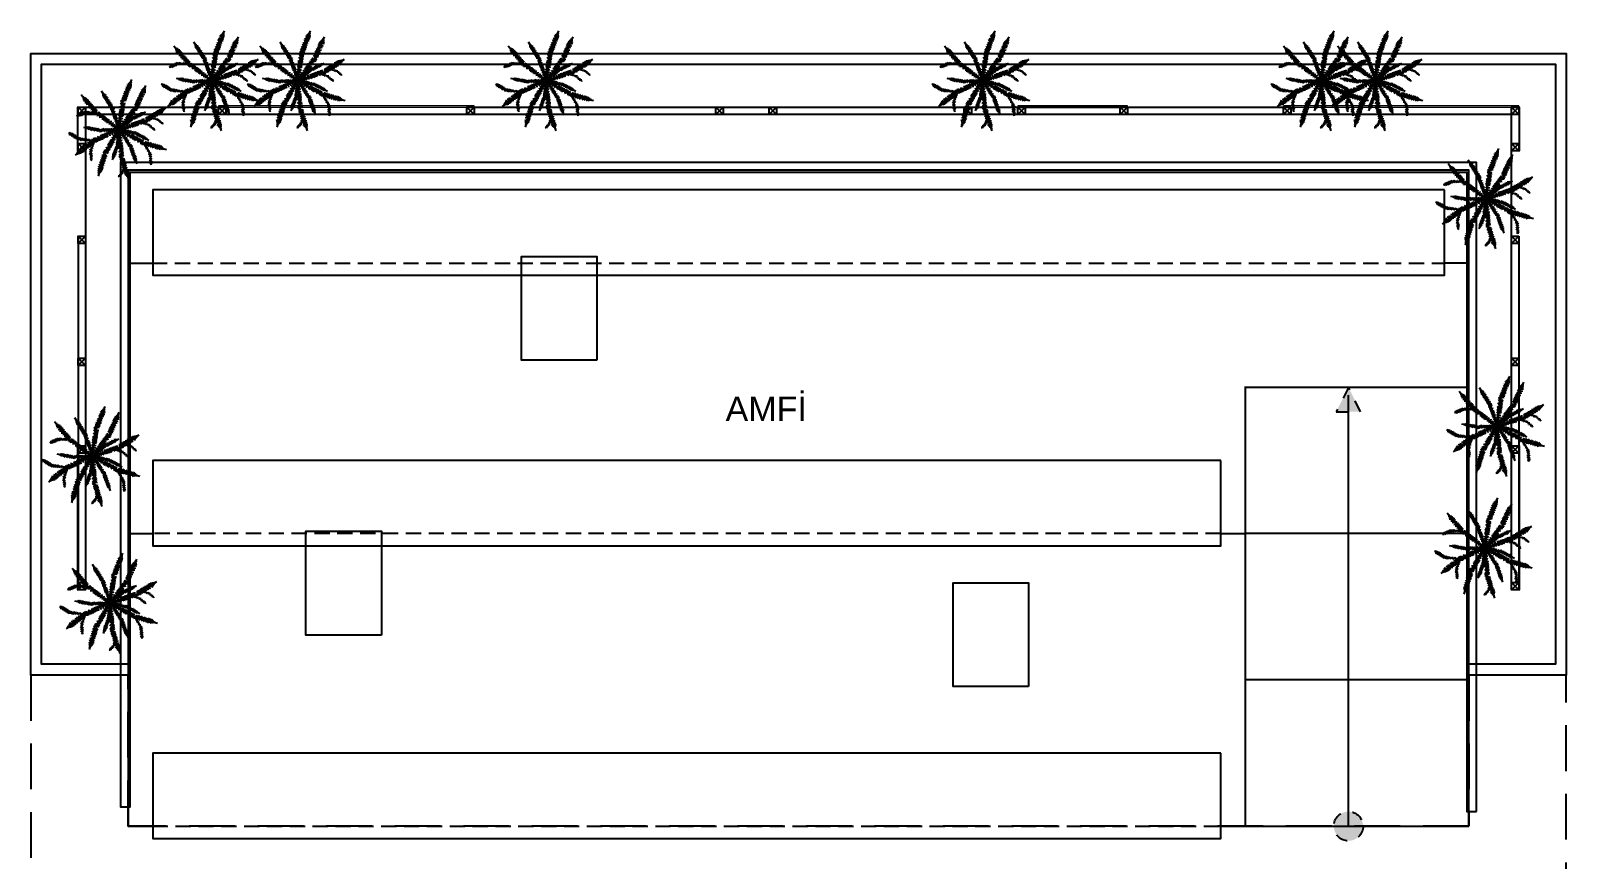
# Model space of a CAD drawing. Header units: centimetres. Extents: x 2135 to 5458, y 2057 to 4523.
# Drawn here: x 3058 to 3688, y 3175 to 3515 of the extents above; entities that cross this region are included whole.
import ezdxf
from ezdxf.enums import TextEntityAlignment as Align

# ---------------------------------------------------------------- set-up
doc = ezdxf.new("R2010")
doc.units = ezdxf.units.CM
doc.header["$LTSCALE"] = 50
doc.linetypes.add('DASHED3', pattern=[0.2, -0.1, 0.1])
doc.linetypes.add('HIDDEN2', pattern=[0.1875, 0.125, -0.0625])
for name, color, linetype in [('BA_elev2', 9, 'Continuous'), ('BA_elev4', 165, 'Continuous'), ('BA_env_landscp', 84, 'Continuous'), ('BA_gor3', 163, 'Continuous'), ('BA_gor4', 165, 'Continuous'), ('BA_mat-deck', 46, 'Continuous'), ('BA_mat-mdf-suntalam', 44, 'Continuous'), ('BA_mat_metal', 122, 'Continuous'), ('BA_mob-sabit', 120, 'Continuous'), ('BA_plan-iz-alt', 8, 'HIDDEN2'), ('BA_text_material_superpose', 12, 'Continuous')]:
    doc.layers.add(name, color=color, linetype=linetype)
doc.layers.add('BA_Mesh Panel', color=8, linetype='Continuous', lineweight=9)
doc.styles.add('text1', font='arial.ttf')

# ---------------------------------------------------------------- blocks, each defined once
blk = doc.blocks.new('MAVİ SEDİR')
for p, q in [((215764, 56646), (215755, 56648)), ((215771, 56636), (215758, 56639)), ((215775, 56629), (215760, 56632)), ((215782, 56618), (215765, 56622)), ((215768, 56641), (215771, 56654)), ((215787, 56610), (215770, 56614)), ((215773, 56633), (215776, 56649)), ((215791, 56604), (215774, 56607)), ((215777, 56626), (215781, 56641)), ((215797, 56595), (215780, 56598)), ((215781, 56620), (215784, 56636)), ((215786, 56612), (215789, 56627)), ((215790, 56605), (215794, 56620)), ((215795, 56598), (215798, 56613)), ((215798, 56592), (215802, 56606)), ((215803, 56584), (215807, 56598)), ((215904, 56587), (215901, 56597)), ((215912, 56598), (215910, 56603)), ((215500, 56552), (215493, 56550)), ((215496, 56555), (215497, 56560)), ((215511, 56543), (215498, 56540)), ((215517, 56538), (215502, 56534)), ((215524, 56532), (215505, 56527)), ((215506, 56547), (215507, 56557)), ((215533, 56525), (215513, 56519)), ((215517, 56538), (215518, 56553)), ((215540, 56519), (215519, 56514)), ((215548, 56512), (215527, 56506)), ((215528, 56529), (215529, 56549)), ((215560, 56502), (215539, 56496)), ((215542, 56517), (215543, 56538)), ((215572, 56492), (215550, 56487)), ((215553, 56508), (215554, 56529)), ((215567, 56497), (215568, 56516)), ((215578, 56487), (215580, 56506)), ((215591, 56476), (215592, 56495)), ((215601, 56468), (215603, 56486)), ((215611, 56526), (215604, 56531)), ((215612, 56519), (215605, 56524)), ((215612, 56512), (215606, 56517)), ((215611, 56534), (215607, 56545)), ((215613, 56503), (215607, 56507)), ((215614, 56494), (215607, 56499)), ((215614, 56486), (215608, 56490)), ((215613, 56539), (215609, 56550)), ((215611, 56534), (215623, 56539)), ((215611, 56523), (215621, 56533)), ((215616, 56546), (215612, 56557)), ((215612, 56516), (215621, 56524)), ((215613, 56507), (215620, 56514)), ((215613, 56500), (215620, 56507)), ((215618, 56551), (215614, 56562)), ((215614, 56542), (215626, 56546)), ((215614, 56491), (215620, 56497)), ((215615, 56482), (215620, 56487)), ((215621, 56557), (215617, 56568)), ((215617, 56548), (215629, 56553)), ((215624, 56563), (215619, 56574)), ((215621, 56556), (215633, 56560)), ((215627, 56570), (215622, 56581)), ((215623, 56561), (215635, 56566)), ((215629, 56574), (215624, 56586)), ((215626, 56568), (215638, 56572)), ((215631, 56580), (215627, 56592)), ((215634, 56587), (215630, 56596)), ((215630, 56577), (215641, 56581)), ((215632, 56583), (215642, 56586)), ((215636, 56592), (215643, 56594)), ((215727, 56512), (215714, 56517)), ((215726, 56518), (215715, 56522)), ((215728, 56504), (215715, 56510)), ((215724, 56523), (215716, 56527)), ((215730, 56498), (215716, 56504)), ((215731, 56490), (215717, 56496)), ((215723, 56533), (215718, 56535)), ((215722, 56536), (215725, 56539)), ((215724, 56527), (215729, 56532)), ((215726, 56518), (215733, 56525)), ((215727, 56508), (215737, 56518)), ((215730, 56496), (215740, 56506)), ((215732, 56486), (215741, 56497)), ((215802, 56587), (215786, 56590)), ((215807, 56578), (215791, 56582)), ((215809, 56564), (215795, 56574)), ((215809, 56554), (215797, 56563)), ((215810, 56543), (215799, 56551)), ((215810, 56534), (215800, 56541)), ((215811, 56522), (215803, 56529)), ((215812, 56511), (215805, 56516)), ((215812, 56503), (215806, 56508)), ((215812, 56466), (215806, 56488)), ((215807, 56578), (215810, 56592)), ((215808, 56568), (215816, 56575)), ((215809, 56559), (215817, 56566)), ((215809, 56550), (215817, 56557)), ((215810, 56538), (215818, 56545)), ((215811, 56526), (215818, 56533)), ((215812, 56516), (215819, 56523)), ((215812, 56503), (215819, 56510)), ((215813, 56496), (215820, 56502)), ((215813, 56468), (215890, 56499)), ((215821, 56484), (215816, 56501)), ((215827, 56491), (215822, 56508)), ((215823, 56486), (215846, 56485)), ((215829, 56494), (215852, 56492)), ((215835, 56501), (215830, 56519)), ((215837, 56503), (215859, 56502)), ((215845, 56514), (215840, 56533)), ((215842, 56510), (215865, 56509)), ((215855, 56526), (215849, 56545)), ((215851, 56521), (215873, 56520)), ((215853, 56484), (215856, 56492)), ((215860, 56533), (215882, 56531)), ((215866, 56540), (215861, 56560)), ((215865, 56489), (215874, 56484)), ((215875, 56552), (215869, 56572)), ((215870, 56545), (215891, 56544)), ((215870, 56491), (215872, 56499)), ((215877, 56553), (215898, 56552)), ((215880, 56495), (215892, 56489)), ((215886, 56566), (215881, 56585)), ((215882, 56560), (215903, 56559)), ((215883, 56497), (215885, 56505)), ((215889, 56570), (215909, 56568)), ((215890, 56499), (215959, 56492)), ((215895, 56576), (215891, 56591)), ((215891, 56499), (215899, 56506)), ((215891, 56499), (215898, 56489)), ((215895, 56576), (215911, 56576)), ((215900, 56583), (215913, 56582)), ((215903, 56498), (215912, 56505)), ((215906, 56498), (215914, 56487)), ((215909, 56594), (215917, 56594)), ((215909, 56497), (215918, 56505)), ((215920, 56496), (215928, 56486)), ((215922, 56496), (215931, 56503)), ((215927, 56495), (215935, 56485)), ((215934, 56494), (215944, 56502)), ((215937, 56494), (215944, 56485)), ((215948, 56493), (215956, 56499)), ((215953, 56492), (215957, 56487)), ((215468, 56412), (215463, 56410)), ((215477, 56406), (215469, 56403)), ((215471, 56410), (215470, 56416)), ((215486, 56400), (215475, 56395)), ((215480, 56404), (215480, 56414)), ((215496, 56394), (215480, 56388)), ((215486, 56400), (215486, 56413)), ((215492, 56396), (215492, 56412)), ((215508, 56386), (215492, 56379)), ((215500, 56391), (215500, 56408)), ((215518, 56379), (215502, 56373)), ((215506, 56387), (215506, 56404)), ((215514, 56382), (215513, 56399)), ((215525, 56375), (215524, 56393)), ((215535, 56368), (215534, 56386)), ((215545, 56362), (215544, 56380)), ((215551, 56358), (215550, 56376)), ((215582, 56484), (215560, 56478)), ((215589, 56478), (215567, 56472)), ((215599, 56470), (215576, 56464)), ((215606, 56464), (215584, 56458)), ((215613, 56457), (215591, 56452)), ((215624, 56441), (215606, 56436)), ((215608, 56462), (215610, 56480)), ((215615, 56476), (215609, 56481)), ((215616, 56470), (215610, 56475)), ((215630, 56433), (215612, 56428)), ((215615, 56476), (215619, 56480)), ((215620, 56447), (215622, 56469)), ((215638, 56422), (215621, 56417)), ((215643, 56415), (215626, 56410)), ((215627, 56437), (215629, 56461)), ((215633, 56429), (215635, 56453)), ((215651, 56404), (215634, 56399)), ((215655, 56398), (215638, 56394)), ((215662, 56389), (215645, 56385)), ((215646, 56411), (215648, 56435)), ((215668, 56380), (215652, 56376)), ((215660, 56392), (215661, 56415)), ((215666, 56383), (215668, 56407)), ((215672, 56375), (215674, 56398)), ((215679, 56365), (215681, 56388)), ((215684, 56358), (215686, 56381)), ((215733, 56480), (215719, 56486)), ((215735, 56469), (215721, 56476)), ((215737, 56460), (215723, 56467)), ((215738, 56454), (215724, 56461)), ((215740, 56446), (215725, 56452)), ((215741, 56439), (215726, 56446)), ((215738, 56374), (215727, 56379)), ((215742, 56433), (215728, 56439)), ((215740, 56402), (215728, 56408)), ((215740, 56396), (215728, 56402)), ((215739, 56387), (215728, 56392)), ((215739, 56382), (215728, 56387)), ((215741, 56419), (215729, 56424)), ((215741, 56412), (215729, 56417)), ((215734, 56474), (215744, 56484)), ((215736, 56463), (215745, 56473)), ((215738, 56452), (215747, 56462)), ((215738, 56370), (215749, 56381)), ((215739, 56393), (215751, 56405)), ((215739, 56377), (215750, 56389)), ((215740, 56443), (215749, 56452)), ((215740, 56409), (215752, 56421)), ((215741, 56437), (215750, 56446)), ((215741, 56423), (215752, 56435)), ((215741, 56416), (215752, 56428)), ((215768, 56366), (215761, 56388)), ((215771, 56375), (215765, 56397)), ((215776, 56386), (215770, 56408)), ((215772, 56377), (215789, 56376)), ((215781, 56395), (215774, 56418)), ((215775, 56382), (215792, 56381)), ((215785, 56405), (215778, 56427)), ((215779, 56392), (215796, 56391)), ((215783, 56402), (215801, 56401)), ((215794, 56426), (215788, 56449)), ((215788, 56412), (215806, 56411)), ((215791, 56418), (215809, 56417)), ((215796, 56430), (215814, 56429)), ((215804, 56447), (215797, 56470)), ((215800, 56438), (215818, 56437)), ((215808, 56456), (215801, 56479)), ((215805, 56451), (215824, 56450)), ((215810, 56460), (215828, 56459)), ((215818, 56478), (215840, 56477)), ((215842, 56480), (215848, 56477)), ((215842, 56354), (215850, 56376)), ((215850, 56483), (215857, 56479)), ((215862, 56366), (215870, 56388)), ((215881, 56378), (215889, 56400)), ((215885, 56380), (215900, 56368)), ((215890, 56383), (215898, 56405)), ((215894, 56385), (215909, 56373)), ((215900, 56388), (215907, 56410)), ((215911, 56395), (215929, 56381)), ((215917, 56398), (215923, 56415)), ((215920, 56399), (215938, 56384)), ((215926, 56400), (215932, 56417)), ((215929, 56401), (215947, 56387)), ((215939, 56404), (215945, 56422)), ((215941, 56405), (215959, 56391)), ((215949, 56407), (215967, 56393)), ((215954, 56409), (215960, 56427)), ((215963, 56411), (215980, 56397)), ((215969, 56413), (215975, 56432)), ((215977, 56415), (215994, 56402)), ((215986, 56418), (215993, 56437)), ((215992, 56420), (216009, 56406)), ((216000, 56422), (216007, 56442)), ((216002, 56423), (216019, 56409)), ((216011, 56425), (216027, 56412)), ((216017, 56427), (216024, 56446)), ((216022, 56428), (216037, 56416)), ((216031, 56431), (216036, 56445)), ((216031, 56431), (216043, 56421)), ((216039, 56433), (216049, 56425)), ((216044, 56435), (216047, 56444)), ((216052, 56437), (216058, 56433)), ((216057, 56438), (216058, 56444)), ((215514, 56257), (215499, 56266)), ((215523, 56260), (215508, 56270)), ((215531, 56371), (215515, 56365)), ((215542, 56264), (215523, 56276)), ((215541, 56364), (215526, 56358)), ((215553, 56265), (215533, 56278)), ((215552, 56357), (215538, 56351)), ((215563, 56267), (215543, 56279)), ((215549, 56265), (215544, 56246)), ((215562, 56351), (215548, 56345)), ((215568, 56346), (215554, 56341)), ((215559, 56266), (215555, 56248)), ((215559, 56352), (215559, 56371)), ((215566, 56348), (215565, 56367)), ((215585, 56270), (215565, 56282)), ((215583, 56341), (215566, 56334)), ((215572, 56268), (215568, 56250)), ((215573, 56344), (215572, 56363)), ((215592, 56338), (215573, 56331)), ((215581, 56269), (215577, 56251)), ((215600, 56335), (215581, 56328)), ((215588, 56339), (215588, 56355)), ((215609, 56273), (215589, 56285)), ((215594, 56271), (215590, 56253)), ((215596, 56336), (215596, 56352)), ((215601, 56272), (215597, 56255)), ((215617, 56329), (215599, 56322)), ((215619, 56274), (215599, 56287)), ((215607, 56333), (215606, 56348)), ((215612, 56273), (215608, 56256)), ((215629, 56276), (215610, 56288)), ((215613, 56330), (215613, 56345)), ((215635, 56323), (215617, 56316)), ((215623, 56275), (215619, 56258)), ((215641, 56277), (215622, 56290)), ((215624, 56327), (215623, 56341)), ((215644, 56320), (215626, 56313)), ((215630, 56325), (215629, 56339)), ((215633, 56276), (215629, 56260)), ((215650, 56278), (215631, 56291)), ((215651, 56318), (215634, 56311)), ((215639, 56277), (215635, 56261)), ((215638, 56322), (215638, 56336)), ((215661, 56314), (215643, 56307)), ((215646, 56319), (215646, 56333)), ((215668, 56281), (215649, 56293)), ((215668, 56312), (215651, 56305)), ((215655, 56317), (215654, 56330)), ((215658, 56279), (215654, 56264)), ((215674, 56372), (215658, 56368)), ((215659, 56315), (215659, 56329)), ((215678, 56367), (215662, 56363)), ((215682, 56307), (215665, 56300)), ((215685, 56283), (215666, 56295)), ((215675, 56282), (215672, 56267)), ((215689, 56352), (215673, 56348)), ((215674, 56310), (215673, 56323)), ((215696, 56303), (215678, 56296)), ((215700, 56285), (215681, 56297)), ((215699, 56337), (215684, 56333)), ((215688, 56305), (215687, 56318)), ((215692, 56284), (215689, 56271)), ((215701, 56264), (215689, 56272)), ((215707, 56299), (215690, 56292)), ((215695, 56343), (215697, 56366)), ((215709, 56324), (215696, 56320)), ((215715, 56287), (215697, 56299)), ((215701, 56301), (215701, 56312)), ((215714, 56267), (215701, 56265)), ((215719, 56295), (215702, 56288)), ((215704, 56286), (215702, 56276)), ((215710, 56272), (215702, 56277)), ((215706, 56269), (215702, 56247)), ((215705, 56329), (215707, 56352)), ((215720, 56274), (215706, 56271)), ((215716, 56314), (215707, 56311)), ((215725, 56289), (215707, 56301)), ((215711, 56298), (215710, 56306)), ((215727, 56292), (215710, 56285)), ((215713, 56287), (215711, 56280)), ((215717, 56277), (215711, 56281)), ((215713, 56318), (215715, 56340)), ((215726, 56281), (215713, 56279)), ((215721, 56307), (215714, 56305)), ((215719, 56279), (215714, 56257)), ((215717, 56295), (215717, 56301)), ((215730, 56286), (215717, 56284)), ((215717, 56270), (215721, 56263)), ((215727, 56270), (215720, 56270)), ((215727, 56285), (215722, 56263)), ((215722, 56276), (215725, 56271)), ((215723, 56305), (215724, 56327)), ((215725, 56280), (215727, 56276)), ((215737, 56343), (215726, 56348)), ((215736, 56330), (215726, 56335)), ((215735, 56319), (215726, 56323)), ((215738, 56367), (215727, 56372)), ((215738, 56360), (215727, 56365)), ((215737, 56356), (215727, 56361)), ((215735, 56310), (215728, 56313)), ((215728, 56273), (215736, 56252)), ((215729, 56296), (215730, 56318)), ((215735, 56285), (215729, 56273)), ((215734, 56304), (215730, 56306)), ((215736, 56279), (215730, 56267)), ((215737, 56297), (215731, 56319)), ((215731, 56282), (215739, 56262)), ((215738, 56270), (215732, 56257)), ((215734, 56302), (215745, 56314)), ((215734, 56295), (215744, 56307)), ((215735, 56323), (215746, 56335)), ((215741, 56307), (215735, 56328)), ((215735, 56314), (215745, 56325)), ((215736, 56335), (215747, 56347)), ((215736, 56277), (215741, 56277)), ((215737, 56354), (215748, 56366)), ((215737, 56348), (215748, 56359)), ((215737, 56283), (215758, 56275)), ((215738, 56363), (215749, 56374)), ((215738, 56290), (215750, 56283)), ((215738, 56272), (215744, 56272)), ((215739, 56287), (215743, 56271)), ((215744, 56272), (215739, 56266)), ((215739, 56265), (215748, 56264)), ((215740, 56294), (215748, 56315)), ((215747, 56321), (215741, 56343)), ((215742, 56309), (215749, 56309)), ((215742, 56289), (215759, 56302)), ((215742, 56274), (215763, 56266)), ((215748, 56264), (215742, 56257)), ((215745, 56317), (215755, 56316)), ((215745, 56291), (215756, 56284)), ((215745, 56282), (215750, 56266)), ((215746, 56291), (215747, 56296)), ((215753, 56334), (215747, 56356)), ((215747, 56281), (215751, 56284)), ((215749, 56299), (215756, 56320)), ((215750, 56328), (215764, 56327)), ((215751, 56292), (215753, 56298)), ((215752, 56289), (215770, 56302)), ((215752, 56301), (215757, 56296)), ((215752, 56278), (215758, 56282)), ((215760, 56350), (215754, 56372)), ((215754, 56292), (215766, 56285)), ((215754, 56288), (215756, 56282)), ((215755, 56276), (215760, 56259)), ((215757, 56343), (215773, 56342)), ((215759, 56305), (215766, 56299)), ((215759, 56293), (215761, 56301)), ((215760, 56273), (215768, 56279)), ((215763, 56307), (215770, 56328)), ((215763, 56293), (215775, 56286)), ((215763, 56288), (215766, 56278)), ((215764, 56270), (215769, 56253)), ((215765, 56360), (215781, 56359)), ((215768, 56287), (215786, 56301)), ((215769, 56311), (215780, 56302)), ((215769, 56294), (215771, 56304)), ((215771, 56266), (215780, 56273)), ((215773, 56295), (215785, 56287)), ((215775, 56315), (215783, 56336)), ((215775, 56287), (215779, 56273)), ((215780, 56295), (215782, 56305)), ((215782, 56286), (215800, 56300)), ((215782, 56258), (215792, 56265)), ((215784, 56320), (215796, 56310)), ((215784, 56296), (215796, 56288)), ((215790, 56323), (215797, 56345)), ((215790, 56297), (215802, 56289)), ((215791, 56297), (215794, 56307)), ((215792, 56286), (215796, 56270)), ((215795, 56297), (215798, 56307)), ((215797, 56298), (215809, 56290)), ((215799, 56329), (215812, 56319)), ((215799, 56285), (215817, 56298)), ((215801, 56298), (215804, 56308)), ((215804, 56298), (215815, 56290)), ((215806, 56333), (215813, 56354)), ((215808, 56299), (215810, 56309)), ((215810, 56299), (215822, 56291)), ((215810, 56284), (215815, 56269)), ((215813, 56337), (215821, 56359)), ((215815, 56339), (215828, 56328)), ((215815, 56300), (215817, 56310)), ((215817, 56284), (215836, 56297)), ((215819, 56300), (215821, 56311)), ((215821, 56342), (215834, 56331)), ((215824, 56344), (215832, 56365)), ((215824, 56301), (215836, 56293)), ((215826, 56283), (215845, 56297)), ((215827, 56301), (215830, 56312)), ((215828, 56283), (215833, 56267)), ((215829, 56347), (215843, 56336)), ((215832, 56302), (215835, 56313)), ((215833, 56349), (215840, 56371)), ((215834, 56283), (215839, 56266)), ((215838, 56302), (215850, 56294)), ((215838, 56282), (215857, 56296)), ((215839, 56352), (215852, 56342)), ((215841, 56303), (215843, 56314)), ((215844, 56303), (215856, 56295)), ((215845, 56282), (215850, 56265)), ((215847, 56303), (215850, 56315)), ((215848, 56358), (215862, 56347)), ((215848, 56282), (215867, 56295)), ((215851, 56304), (215862, 56296)), ((215854, 56362), (215868, 56350)), ((215855, 56281), (215860, 56264)), ((215859, 56305), (215862, 56318)), ((215859, 56281), (215878, 56294)), ((215863, 56306), (215872, 56300)), ((215864, 56307), (215868, 56320)), ((215866, 56368), (215880, 56357)), ((215866, 56280), (215872, 56263)), ((215868, 56308), (215877, 56302)), ((215870, 56309), (215873, 56322)), ((215873, 56373), (215888, 56362)), ((215873, 56280), (215879, 56263)), ((215876, 56311), (215885, 56305)), ((215877, 56311), (215880, 56325)), ((215882, 56313), (215885, 56327)), ((215883, 56279), (215902, 56293)), ((215885, 56315), (215895, 56308)), ((215887, 56279), (215892, 56261)), ((215890, 56316), (215893, 56330)), ((215894, 56318), (215904, 56311)), ((215896, 56278), (215901, 56260)), ((215898, 56320), (215902, 56333)), ((215904, 56322), (215915, 56315)), ((215905, 56277), (215924, 56291)), ((215907, 56323), (215911, 56336)), ((215909, 56277), (215915, 56259)), ((215912, 56325), (215923, 56318)), ((215914, 56326), (215917, 56338)), ((215915, 56277), (215934, 56291)), ((215919, 56328), (215922, 56340)), ((215919, 56276), (215925, 56258)), ((215923, 56329), (215933, 56322)), ((215925, 56330), (215928, 56342)), ((215926, 56276), (215944, 56289)), ((215930, 56332), (215933, 56342)), ((215930, 56332), (215938, 56327)), ((215935, 56334), (215937, 56342)), ((215938, 56335), (215944, 56332)), ((215939, 56275), (215946, 56253)), ((215943, 56337), (215944, 56342)), ((215945, 56274), (215960, 56284)), ((215946, 56338), (215949, 56336)), ((215948, 56273), (215955, 56250)), ((215954, 56271), (215969, 56281)), ((215957, 56270), (215964, 56248)), ((215967, 56266), (215982, 56277)), ((215969, 56266), (215976, 56244)), ((215982, 56261), (215998, 56272)), ((215997, 56256), (216013, 56268)), ((216000, 56255), (216048, 56269)), ((216023, 56262), (216025, 56266)), ((216028, 56263), (216031, 56269)), ((216032, 56264), (216035, 56270)), ((216040, 56266), (216044, 56263)), ((216042, 56267), (216045, 56274)), ((216048, 56269), (216078, 56298)), ((216048, 56269), (216048, 56277)), ((216048, 56269), (216055, 56269)), ((216052, 56272), (216052, 56280)), ((216054, 56274), (216061, 56274)), ((216058, 56279), (216058, 56287)), ((216059, 56279), (216066, 56279)), ((216064, 56284), (216064, 56292)), ((216065, 56285), (216072, 56285)), ((216070, 56290), (216078, 56290)), ((216071, 56291), (216071, 56297)), ((216075, 56295), (216075, 56299)), ((215388, 56205), (215383, 56208)), ((215392, 56207), (215390, 56199)), ((215400, 56210), (215392, 56215)), ((215413, 56215), (215400, 56223)), ((215405, 56212), (215402, 56199)), ((215426, 56220), (215409, 56231)), ((215413, 56215), (215409, 56200)), ((215421, 56219), (215417, 56200)), ((215443, 56227), (215425, 56238)), ((215432, 56223), (215427, 56202)), ((215440, 56226), (215435, 56206)), ((215456, 56233), (215438, 56243)), ((215450, 56230), (215445, 56209)), ((215473, 56240), (215456, 56250)), ((215465, 56236), (215460, 56215)), ((215487, 56245), (215471, 56256)), ((215479, 56242), (215474, 56220)), ((215502, 56252), (215486, 56261)), ((215491, 56247), (215486, 56225)), ((215500, 56251), (215494, 56228)), ((215521, 56142), (215502, 56153)), ((215511, 56255), (215506, 56233)), ((215533, 56147), (215514, 56159)), ((215520, 56259), (215515, 56236)), ((215542, 56151), (215522, 56162)), ((215529, 56262), (215524, 56240)), ((215553, 56156), (215533, 56167)), ((215562, 56159), (215542, 56171)), ((215570, 56164), (215551, 56175)), ((215556, 56157), (215552, 56139)), ((215565, 56160), (215561, 56143)), ((215586, 56176), (215570, 56186)), ((215581, 56172), (215576, 56150)), ((215594, 56182), (215578, 56192)), ((215589, 56179), (215584, 56155)), ((215605, 56190), (215589, 56200)), ((215598, 56185), (215592, 56161)), ((215612, 56196), (215596, 56205)), ((215622, 56204), (215607, 56213)), ((215615, 56198), (215610, 56175)), ((215628, 56208), (215613, 56217)), ((215637, 56215), (215622, 56224)), ((215636, 56160), (215624, 56158)), ((215640, 56168), (215628, 56166)), ((215634, 56213), (215629, 56190)), ((215645, 56222), (215631, 56231)), ((215644, 56177), (215633, 56175)), ((215634, 56155), (215640, 56143)), ((215642, 56219), (215637, 56197)), ((215648, 56185), (215637, 56183)), ((215638, 56163), (215644, 56151)), ((215653, 56228), (215639, 56237)), ((215650, 56190), (215639, 56188)), ((215641, 56171), (215648, 56159)), ((215658, 56232), (215644, 56240)), ((215657, 56199), (215644, 56197)), ((215644, 56176), (215650, 56164)), ((215650, 56226), (215645, 56203)), ((215662, 56204), (215647, 56202)), ((215647, 56183), (215654, 56170)), ((215649, 56188), (215656, 56176)), ((215666, 56209), (215651, 56207)), ((215652, 56193), (215659, 56181)), ((215660, 56233), (215655, 56211)), ((215673, 56243), (215659, 56251)), ((215675, 56220), (215660, 56217)), ((215660, 56202), (215666, 56192)), ((215667, 56239), (215662, 56216)), ((215664, 56207), (215670, 56197)), ((215669, 56214), (215675, 56204)), ((215684, 56231), (215670, 56228)), ((215689, 56157), (215672, 56156)), ((215673, 56218), (215678, 56208)), ((215687, 56254), (215674, 56262)), ((215688, 56236), (215674, 56233)), ((215692, 56163), (215674, 56162)), ((215681, 56250), (215677, 56227)), ((215692, 56240), (215678, 56238)), ((215678, 56224), (215684, 56214)), ((215695, 56174), (215678, 56173)), ((215681, 56227), (215686, 56218)), ((215698, 56184), (215681, 56183)), ((215697, 56246), (215683, 56244)), ((215685, 56232), (215691, 56223)), ((215702, 56194), (215685, 56193)), ((215700, 56251), (215687, 56248)), ((215704, 56199), (215687, 56199)), ((215695, 56260), (215690, 56238)), ((215690, 56238), (215695, 56228)), ((215709, 56217), (215693, 56216)), ((215708, 56259), (215694, 56257)), ((215694, 56242), (215699, 56233)), ((215694, 56170), (215702, 56148)), ((215696, 56245), (215701, 56236)), ((215697, 56180), (215706, 56159)), ((215715, 56234), (215699, 56234)), ((215700, 56190), (215709, 56168)), ((215703, 56254), (215708, 56245)), ((215704, 56202), (215713, 56180)), ((215720, 56250), (215706, 56250)), ((215707, 56210), (215716, 56189)), ((215710, 56262), (215715, 56254)), ((215713, 56227), (215721, 56206)), ((215724, 56262), (215714, 56262)), ((215718, 56244), (215727, 56223)), ((215723, 56257), (215731, 56237)), ((215740, 56261), (215734, 56249)), ((215743, 56251), (215737, 56238)), ((215746, 56240), (215739, 56227)), ((215747, 56235), (215741, 56222)), ((215742, 56255), (215752, 56254)), ((215749, 56227), (215742, 56215)), ((215750, 56221), (215744, 56209)), ((215754, 56254), (215745, 56243)), ((215745, 56244), (215754, 56243)), ((215752, 56215), (215745, 56202)), ((215747, 56233), (215757, 56232)), ((215748, 56230), (215758, 56228)), ((215755, 56201), (215749, 56188)), ((215750, 56260), (215771, 56252)), ((215750, 56223), (215760, 56222)), ((215751, 56217), (215762, 56216)), ((215762, 56239), (215752, 56227)), ((215758, 56188), (215752, 56175)), ((215753, 56211), (215764, 56209)), ((215760, 56182), (215753, 56168)), ((215754, 56206), (215765, 56205)), ((215761, 56175), (215755, 56163)), ((215756, 56198), (215767, 56197)), ((215757, 56248), (215778, 56240)), ((215757, 56193), (215768, 56192)), ((215759, 56185), (215770, 56184)), ((215760, 56179), (215772, 56178)), ((215765, 56164), (215760, 56154)), ((215771, 56223), (215761, 56211)), ((215767, 56159), (215762, 56149)), ((215763, 56167), (215777, 56165)), ((215766, 56233), (215787, 56225)), ((215766, 56162), (215780, 56160)), ((215768, 56157), (215782, 56155)), ((215780, 56207), (215770, 56194)), ((215783, 56202), (215772, 56189)), ((215775, 56263), (215780, 56246)), ((215775, 56217), (215796, 56209)), ((215788, 56193), (215777, 56179)), ((215779, 56209), (215801, 56201)), ((215794, 56183), (215782, 56170)), ((215785, 56198), (215807, 56190)), ((215787, 56255), (215792, 56239)), ((215799, 56174), (215788, 56160)), ((215790, 56189), (215812, 56181)), ((215802, 56168), (215791, 56154)), ((215792, 56251), (215797, 56235)), ((215794, 56250), (215804, 56258)), ((215795, 56180), (215817, 56172)), ((215798, 56248), (215808, 56255)), ((215809, 56156), (215798, 56142)), ((215800, 56246), (215805, 56230)), ((215804, 56244), (215815, 56251)), ((215807, 56242), (215812, 56225)), ((215807, 56160), (215829, 56151)), ((215811, 56239), (215822, 56247)), ((215813, 56238), (215819, 56221)), ((215818, 56235), (215829, 56243)), ((215823, 56232), (215833, 56240)), ((215828, 56228), (215833, 56211)), ((215831, 56226), (215842, 56234)), ((215837, 56223), (215848, 56231)), ((215842, 56219), (215848, 56201)), ((215845, 56217), (215857, 56225)), ((215849, 56215), (215854, 56197)), ((215852, 56213), (215863, 56221)), ((215856, 56210), (215861, 56194)), ((215864, 56204), (215878, 56214)), ((215869, 56202), (215873, 56189)), ((215871, 56202), (215885, 56212)), ((215875, 56200), (215879, 56187)), ((215878, 56199), (215892, 56210)), ((215885, 56197), (215889, 56183)), ((215887, 56196), (215901, 56206)), ((215893, 56194), (215907, 56204)), ((215897, 56193), (215901, 56179)), ((215903, 56191), (215917, 56201)), ((215908, 56189), (215912, 56175)), ((215914, 56187), (215927, 56197)), ((215921, 56185), (215925, 56170)), ((215925, 56183), (215938, 56193)), ((215931, 56181), (215936, 56166)), ((215933, 56181), (215946, 56190)), ((215939, 56179), (215952, 56188)), ((215944, 56177), (215948, 56162)), ((215948, 56176), (215960, 56184)), ((215954, 56174), (215964, 56181)), ((215954, 56174), (215957, 56163)), ((215960, 56172), (215968, 56177)), ((215964, 56170), (215966, 56163)), ((215970, 56168), (215975, 56171)), ((215973, 56167), (215975, 56163)), ((215978, 56263), (215984, 56241)), ((215991, 56258), (215997, 56237)), ((216005, 56254), (216011, 56233)), ((216014, 56250), (216031, 56262)), ((216020, 56261), (216024, 56258)), ((216020, 56249), (216026, 56228)), ((216028, 56246), (216045, 56258)), ((216030, 56264), (216034, 56261)), ((216030, 56245), (216036, 56225)), ((216038, 56242), (216044, 56222)), ((216045, 56240), (216061, 56252)), ((216050, 56239), (216055, 56220)), ((216058, 56236), (216070, 56245)), ((216058, 56236), (216063, 56220)), ((216066, 56233), (216070, 56221)), ((216071, 56231), (216079, 56237)), ((216079, 56228), (216082, 56221)), ((216084, 56227), (216088, 56230)), ((215435, 56105), (215428, 56109)), ((215431, 56103), (215430, 56098)), ((215448, 56110), (215437, 56117)), ((215443, 56108), (215441, 56098)), ((215456, 56114), (215442, 56122)), ((215464, 56117), (215447, 56127)), ((215456, 56114), (215452, 56099)), ((215475, 56122), (215457, 56133)), ((215483, 56125), (215464, 56136)), ((215468, 56119), (215464, 56099)), ((215493, 56130), (215474, 56141)), ((215485, 56126), (215480, 56106)), ((215507, 56136), (215488, 56147)), ((215498, 56132), (215494, 56112)), ((215515, 56139), (215511, 56120)), ((215529, 56145), (215525, 56126)), ((215544, 56152), (215540, 56133)), ((215615, 56116), (215609, 56115)), ((215612, 56109), (215609, 56109)), ((215623, 56132), (215610, 56130)), ((215619, 56124), (215610, 56123)), ((215613, 56112), (215615, 56108)), ((215627, 56142), (215615, 56140)), ((215617, 56120), (215621, 56113)), ((215640, 56048), (215618, 56047)), ((215631, 56150), (215619, 56147)), ((215619, 56124), (215624, 56116)), ((215621, 56129), (215627, 56119)), ((215624, 56136), (215631, 56124)), ((215647, 56060), (215625, 56059)), ((215627, 56140), (215633, 56129)), ((215630, 56146), (215636, 56135)), ((215652, 56067), (215630, 56066)), ((215659, 56078), (215636, 56077)), ((215636, 56043), (215644, 56024)), ((215664, 56086), (215641, 56085)), ((215645, 56056), (215652, 56038)), ((215669, 56094), (215646, 56093)), ((215650, 56064), (215663, 56010)), ((215654, 56047), (215651, 56043)), ((215654, 56069), (215660, 56052)), ((215675, 56113), (215656, 56112)), ((215678, 56123), (215659, 56122)), ((215661, 56081), (215668, 56064)), ((215682, 56135), (215664, 56135)), ((215666, 56088), (215672, 56072)), ((215685, 56144), (215667, 56143)), ((215673, 56107), (215681, 56086)), ((215676, 56117), (215685, 56095)), ((215679, 56127), (215688, 56105)), ((215684, 56142), (215700, 56076)), ((215686, 56148), (215695, 56126)), ((215689, 56121), (215686, 56116)), ((215693, 56107), (215689, 56102)), ((215692, 56110), (215698, 56107)), ((215696, 56093), (215692, 56088)), ((215695, 56097), (215703, 56093)), ((215699, 56082), (215695, 56076)), ((215698, 56084), (215708, 56079)), ((215700, 56076), (215739, 56033)), ((215701, 56075), (215701, 56066)), ((215701, 56075), (215711, 56075)), ((215709, 56066), (215720, 56066)), ((215711, 56064), (215710, 56055)), ((215717, 56058), (215728, 56057)), ((215722, 56052), (215722, 56042)), ((215726, 56047), (215736, 56047)), ((215729, 56045), (215728, 56034)), ((215771, 56151), (215766, 56141)), ((215776, 56142), (215771, 56132)), ((215772, 56150), (215786, 56148)), ((215775, 56145), (215788, 56143)), ((215780, 56134), (215775, 56123)), ((215779, 56138), (215792, 56136)), ((215786, 56124), (215780, 56113)), ((215783, 56130), (215796, 56128)), ((215790, 56117), (215784, 56105)), ((215787, 56121), (215801, 56120)), ((215795, 56107), (215790, 56096)), ((215791, 56115), (215804, 56114)), ((215793, 56111), (215806, 56109)), ((215799, 56099), (215795, 56091)), ((215797, 56104), (215808, 56103)), ((215799, 56099), (215809, 56098)), ((215803, 56092), (215800, 56086)), ((215801, 56095), (215809, 56094)), ((215813, 56148), (215802, 56134)), ((215807, 56085), (215805, 56082)), ((215806, 56087), (215810, 56087)), ((215820, 56136), (215808, 56122)), ((215825, 56128), (215813, 56113)), ((215818, 56140), (215840, 56132)), ((215835, 56110), (215821, 56093)), ((215823, 56131), (215845, 56123)), ((215838, 56101), (215823, 56084)), ((215840, 56092), (215826, 56074)), ((215828, 56122), (215849, 56114)), ((215844, 56080), (215829, 56062)), ((215832, 56115), (215911, 56067)), ((215846, 56071), (215832, 56054)), ((215850, 56058), (215835, 56041)), ((215837, 56104), (215854, 56098)), ((215853, 56044), (215839, 56027)), ((215840, 56095), (215857, 56089)), ((215843, 56082), (215861, 56076)), ((215847, 56067), (215865, 56060)), ((215851, 56052), (215870, 56045)), ((215857, 56100), (215863, 56102)), ((215857, 56100), (215858, 56092)), ((215862, 56097), (215869, 56099)), ((215866, 56094), (215867, 56086)), ((215871, 56092), (215879, 56095)), ((215874, 56090), (215875, 56081)), ((215886, 56082), (215897, 56086)), ((215891, 56079), (215892, 56070)), ((215902, 56073), (215916, 56077)), ((215904, 56071), (215906, 56062)), ((215911, 56067), (215990, 56063)), ((215913, 56067), (215923, 56076)), ((215913, 56067), (215921, 56057)), ((215922, 56066), (215932, 56076)), ((215927, 56066), (215935, 56056)), ((215939, 56065), (215950, 56075)), ((215940, 56065), (215949, 56055)), ((215953, 56065), (215964, 56075)), ((215956, 56064), (215965, 56054)), ((215969, 56064), (215978, 56053)), ((215972, 56064), (215980, 56071)), ((215977, 56063), (215985, 56055)), ((215983, 56063), (215989, 56068)), ((215589, 55969), (215582, 55969)), ((215597, 55981), (215584, 55981)), ((215602, 55988), (215586, 55988)), ((215606, 55996), (215587, 55995)), ((215587, 55966), (215589, 55961)), ((215613, 56006), (215592, 56005)), ((215594, 55977), (215598, 55967)), ((215617, 56013), (215596, 56012)), ((215623, 56022), (215602, 56021)), ((215602, 55988), (215607, 55974)), ((215609, 56000), (215617, 55981)), ((215632, 56036), (215610, 56035)), ((215619, 56015), (215627, 55996)), ((215627, 56027), (215634, 56008)), ((215657, 56036), (215654, 56031)), ((215657, 56038), (215662, 56035)), ((215660, 56024), (215657, 56019)), ((215659, 56027), (215666, 56024)), ((215662, 56015), (215659, 56010)), ((215662, 56017), (215670, 56013)), ((215663, 56010), (215695, 55975)), ((215664, 56009), (215672, 56009)), ((215664, 56009), (215664, 56002)), ((215671, 56002), (215679, 56001)), ((215672, 56000), (215672, 55993)), ((215677, 55995), (215686, 55994)), ((215681, 55990), (215681, 55982)), ((215685, 55986), (215693, 55986)), ((215687, 55984), (215686, 55976)), ((215690, 55981), (215690, 55974)), ((215692, 55978), (215697, 55978)), ((215733, 56041), (215732, 56032)), ((215735, 56037), (215741, 56037)), ((215857, 56029), (215844, 56012)), ((215860, 56018), (215847, 56002)), ((215863, 56010), (215849, 55993)), ((215866, 55998), (215853, 55983)), ((215856, 56034), (215875, 56027)), ((215868, 55990), (215858, 55977)), ((215860, 56020), (215879, 56013)), ((215870, 55982), (215862, 55972)), ((215864, 56003), (215883, 55996)), ((215868, 55990), (215882, 55984)), ((215874, 55968), (215869, 55962)), ((215871, 55976), (215881, 55973)), ((215875, 55964), (215880, 55962))]:
    blk.add_line(p, q)
for points in [[(215617, 56451), (215611, 56533), (215639, 56598)], [(215733, 56290), (215819, 56481), (215921, 56609)], [(215814, 56471), (215808, 56577), (215760, 56654)], [(215733, 56290), (215611, 56460), (215485, 56565)], [(215733, 56290), (215742, 56435), (215720, 56546)], [(215733, 56290), (215570, 56345), (215457, 56419)], [(215733, 56290), (215914, 56397), (216071, 56443)], [(215733, 56290), (215526, 56261), (215374, 56199)], [(215733, 56290), (215568, 56162), (215417, 56097)], [(215733, 56290), (215668, 56091), (215579, 55953)], [(215733, 56290), (215651, 56192), (215608, 56101)], [(215733, 56290), (215861, 56305), (215954, 56342)], [(215733, 56290), (215764, 56165), (215811, 56077)], [(215733, 56290), (215866, 56203), (215984, 56163)], [(215733, 56290), (215836, 56107), (215879, 55949)], [(215733, 56290), (215942, 56275), (216098, 56222)]]:
    blk.add_lwpolyline(points)
blk = doc.blocks.new('*U3')
at = {"color": 8}
for p, q in [((0, 0), (3, 3)), ((3, 0), (0, 3))]:
    blk.add_line(p, q, dxfattribs=at)
blk.add_lwpolyline([(0, 0), (3, 0), (3, 3), (0, 3)], close=True)
blk = doc.blocks.new('*U35')
at = {"color": 7, "style": 'text1'}
for tag, p in [('MAHAL', (0, -48.5)), ('M²', (0, -75.9))]:
    blk.add_attdef(tag, text='', height=20, dxfattribs=at).set_placement(p, align=Align.MIDDLE)
blk = doc.blocks.new('ddddd')
at = {"layer": 'BA_elev2', "linetype": 'DASHED3'}
h = blk.add_hatch(color=256, dxfattribs=at)
h.dxf.hatch_style = 1
h.paths.add_polyline_path([(3539.51, 4882.81), (3534.51, 4892.81), (3529.51, 4882.81)])
h = blk.add_hatch(color=256, dxfattribs=at)
h.dxf.hatch_style = 1
edge = h.paths.add_edge_path()
edge.add_arc((3534.51, 4712.81), 6, 0, 360)
blk.add_lwpolyline([(3534.52, 4712.81), (3534.52, 4889.57)])
blk.add_lwpolyline([(3539.51, 4882.81), (3534.51, 4892.81), (3529.51, 4882.81)], close=True, dxfattribs=at)
blk.add_circle((3534.51, 4712.81), 6, dxfattribs=at)
at = {"layer": 'BA_elev4'}
for p, q in [((3016.37, 5007.81), (3070.86, 5007.81)), ((3175.86, 5007.81), (3507.88, 5007.81)), ((3492.15, 4892.81), (3492.15, 4832.81)), ((3492.15, 4832.81), (3492.15, 4712.81))]:
    blk.add_line(p, q, dxfattribs=at)
at = {"layer": 'BA_gor3'}
for p, q in [((3013.37, 4954.81), (3013.37, 4809.81)), ((3016.37, 4956.11), (3016.37, 4809.81)), ((3604.37, 4954.81), (3604.37, 4809.81))]:
    blk.add_line(p, q, dxfattribs=at)
blk.add_lwpolyline([(3601.37, 4809.81), (3601.37, 5004.81), (3016.37, 5004.81), (3016.37, 4927.81)], dxfattribs=at)
at = {"layer": 'BA_gor4'}
for p, q in [((3033.87, 4943.81), (3043.65, 4943.81)), ((3583.87, 4943.81), (3573.87, 4943.81)), ((3583.88, 4892.81), (3491.87, 4892.81)), ((3033.87, 4832.81), (3043.92, 4832.81)), ((3482.15, 4832.81), (3492.15, 4832.81)), ((3583.87, 4832.81), (3492.15, 4832.81)), ((3583.87, 4772.81), (3492.14, 4772.81))]:
    blk.add_line(p, q, dxfattribs=at)
blk.add_lwpolyline([(3587.08, 4718.81), (3587.08, 4985.09), (3030.67, 4985.09), (3030.67, 4720.81), (3034.67, 4720.81), (3034.67, 4981.09), (3583.08, 4981.09), (3583.08, 4718.81)], close=True, dxfattribs=at)
at = {"layer": 'BA_mat-deck'}
for points in [[(3573.88, 4973.81), (3043.92, 4973.81), (3043.92, 4938.81), (3573.88, 4938.81), (3573.88, 4973.81)], [(3482.15, 4862.81), (3043.92, 4862.81), (3043.92, 4827.81), (3482.15, 4827.81), (3482.15, 4862.81)], [(3482.15, 4742.81), (3043.92, 4742.81), (3043.92, 4707.81), (3482.15, 4707.81), (3482.15, 4742.81)]]:
    blk.add_lwpolyline(points, dxfattribs=at)
at = {"layer": 'BA_mat-mdf-suntalam'}
for points in [[(3226.12, 4903.97), (3195.16, 4903.97), (3195.16, 4946.54), (3226.12, 4946.54)], [(3137.74, 4791.22), (3106.79, 4791.22), (3106.79, 4833.78), (3137.74, 4833.78)], [(3403.28, 4770.12), (3372.33, 4770.12), (3372.33, 4812.69), (3403.28, 4812.69)]]:
    blk.add_lwpolyline(points, close=True, dxfattribs=at)
at = {"layer": 'BA_Mesh Panel'}
for points in [[(3013.37, 5007.81), (3012.87, 5007.81), (3012.87, 4989.81), (3013.37, 4989.81), (3013.37, 5007.81)], [(3175.86, 5007.81), (3175.86, 5008.31), (3070.86, 5008.31), (3070.86, 5007.81), (3175.86, 5007.81)], [(3443.84, 5007.81), (3443.84, 5008.31), (3398.84, 5008.31), (3398.84, 5007.81), (3443.84, 5007.81)], [(3604.37, 5007.81), (3604.37, 5008.31), (3507.88, 5008.31), (3507.88, 5007.81), (3604.37, 5007.81)], [(3604.87, 5007.81), (3604.37, 5007.81), (3604.37, 4989.81), (3604.87, 4989.81), (3604.87, 5007.81)], [(3013.37, 4868.81), (3012.87, 4868.81), (3012.87, 4809.81), (3013.37, 4809.81), (3013.37, 4868.81)], [(3604.87, 4868.81), (3604.37, 4868.81), (3604.37, 4809.81), (3604.87, 4809.81), (3604.87, 4868.81)]]:
    blk.add_lwpolyline(points, dxfattribs=at)
at = {"layer": 'BA_mob-sabit'}
for points in [[(3033.87, 4774.81), (2993.87, 4774.81), (2993.87, 5029.81), (3623.87, 5029.81), (3623.87, 4774.81), (3583.87, 4774.81)], [(3033.87, 4779.21), (2998.27, 4779.21), (2998.27, 5025.41), (3619.47, 5025.41), (3619.47, 4779.21), (3583.87, 4779.21)], [(3583.87, 4712.81), (3583.87, 4981.85), (3033.87, 4981.85), (3033.87, 4712.81), (3033.87, 4712.81), (3033.87, 4712.81), (3043.92, 4712.81)], [(3482.15, 4712.81), (3491.87, 4712.81), (3583.87, 4712.81)]]:
    blk.add_lwpolyline(points, dxfattribs=at)
at = {"layer": 'BA_plan-iz-alt'}
for points in [[(3043.65, 4943.81), (3573.87, 4943.81)], [(3482.15, 4832.81), (3043.92, 4832.81)], [(3043.92, 4712.81), (3482.15, 4712.81)]]:
    blk.add_lwpolyline(points, dxfattribs=at)
at = {"layer": 'BA_env_landscp', "xscale": -0.05677014126632288, "yscale": 0.05677014126632288, "zscale": 0.05677014126632281, "rotation": 90}
for p in [(6263.76, 17265.93), (6299.09, 17265.93), (6401.01, 17265.93), (6579.95, 17265.93), (6719.01, 17265.93), (6741.21, 17265.93), (6225.8, 17245.9), (6786.6, 17217.57), (6791.13, 17124.18), (6214.85, 17111.85), (6786.15, 17074.31), (6222.1, 17051.63)]:
    blk.add_blockref('MAVİ SEDİR', p, dxfattribs=at)
at = {"layer": 'BA_mat_metal', "rotation": 90}
for p, xscale in [((3016.37, 5007.81), -1.000000000000001), ((3073.86, 5007.81), -1.000000000000001), ((3175.86, 5007.81), -1.000000000000001), ((3277.94, 5007.81), -1.000000000000001), ((3299.88, 5007.81), -1.000000000000001), ((3379.84, 5007.81), -1.000000000000001), ((3401.84, 5007.81), -1.000000000000001), ((3443.84, 5007.81), -1.000000000000001), ((3510.88, 5007.81), -1.000000000000001), ((3604.37, 5007.81), -1.000000000000001), ((3016.37, 4992.81), -1.000000000000001), ((3604.37, 4992.81), -1), ((3016.37, 4954.81), -1), ((3604.37, 4954.81), -1), ((3016.37, 4904.81), -1.000000000000001), ((3604.37, 4904.81), -1.000000000000001), ((3016.37, 4868.81), -1.000000000000001), ((3604.37, 4868.81), -1.000000000000001), ((3016.37, 4812.81), -1.000000000000001), ((3604.37, 4812.81), -1.000000000000001)]:
    blk.add_blockref('*U3', p, dxfattribs=dict(at, xscale=xscale))
at = {"layer": 'BA_text_material_superpose', "color": 7}
ref = blk.add_blockref('*U35', (3295.64, 4909.55), dxfattribs=dict(at, xscale=0.5, yscale=0.5, zscale=0.5))
ref.add_attrib('MAHAL', 'AMFİ', dxfattribs={"layer": '0', "color": 7, "height": 10, "style": 'text1'}).set_placement((3295.64, 4885.3), align=Align.MIDDLE)

msp = doc.modelspace()

# ---------------------------------------------------------------- linework, layer by layer
at = {"layer": 'BA_plan-iz-alt', "ltscale": 3}
msp.add_lwpolyline([(3687.57, 2845.73), (3687.57, 3250.73), (3647.57, 3250.73), (3647.57, 3188.73), (3097.57, 3188.73), (3097.57, 3250.73), (3057.57, 3250.73), (3057.57, 2845.73), (3687.57, 2845.73)], dxfattribs=at)

# ---------------------------------------------------------------- block references
at = {"layer": 'BA_mob-sabit'}
msp.add_blockref('ddddd', (63.7, -1524.08), dxfattribs=at)

doc.saveas('drawing.dxf')
